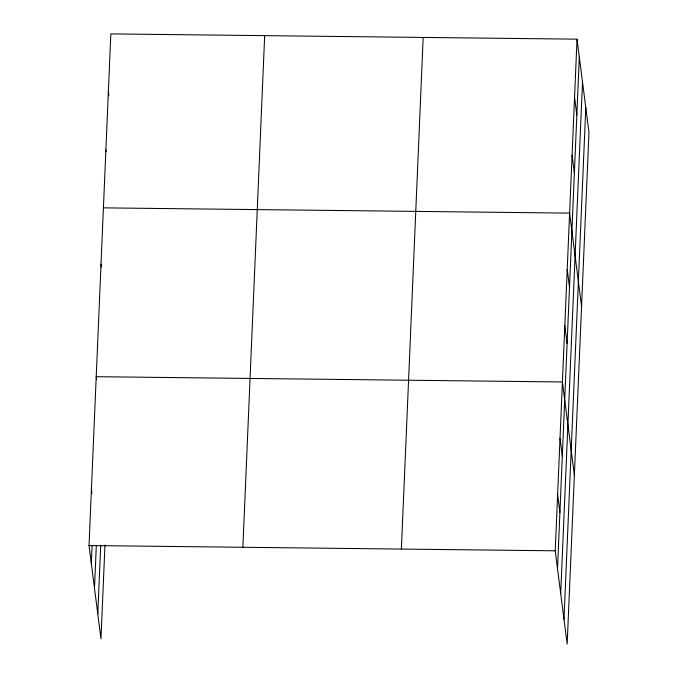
<?xml version="1.0" encoding="UTF-8"?>
<svg xmlns="http://www.w3.org/2000/svg" width="678" height="678" viewBox="0 0 678 678"><rect width="100%" height="100%" fill="white"/><g stroke="black" fill="none" stroke-linecap="round" stroke-linejoin="round"><path stroke-width="1.02" d="M104.971 545.027L100.971 638.829L89.021 545.536L110.828 33.9L577.029 39.171L588.979 132.464L567.172 644.1L555.223 550.807L577.029 39.171M91.31 563.41L92.064 545.688M94.496 588.301L96.318 545.57M97.785 613.937L100.717 545.154M242.868 547.282L264.674 35.637M401.376 549.07L423.182 37.434M557.511 568.681L579.317 57.037M560.698 593.572L582.504 81.928M563.986 619.209L585.792 107.573M103.412 207.858L569.613 213.129L581.563 306.414M89.021 545.536L555.223 550.807M574.554 97.157L576.842 115.023M572.088 155.143L574.376 173.009M567.215 269.412L569.503 287.277M564.816 325.686L567.105 343.56M574.368 475.261L562.418 381.968L96.217 376.697L96.598 379.68M560.02 438.251L562.308 456.116M557.621 494.533L559.909 512.399M108.353 91.886L108.861 95.861M105.887 149.872L106.141 151.855M101.014 264.14L101.395 267.115M91.42 489.262L91.928 493.228"/></g></svg>
